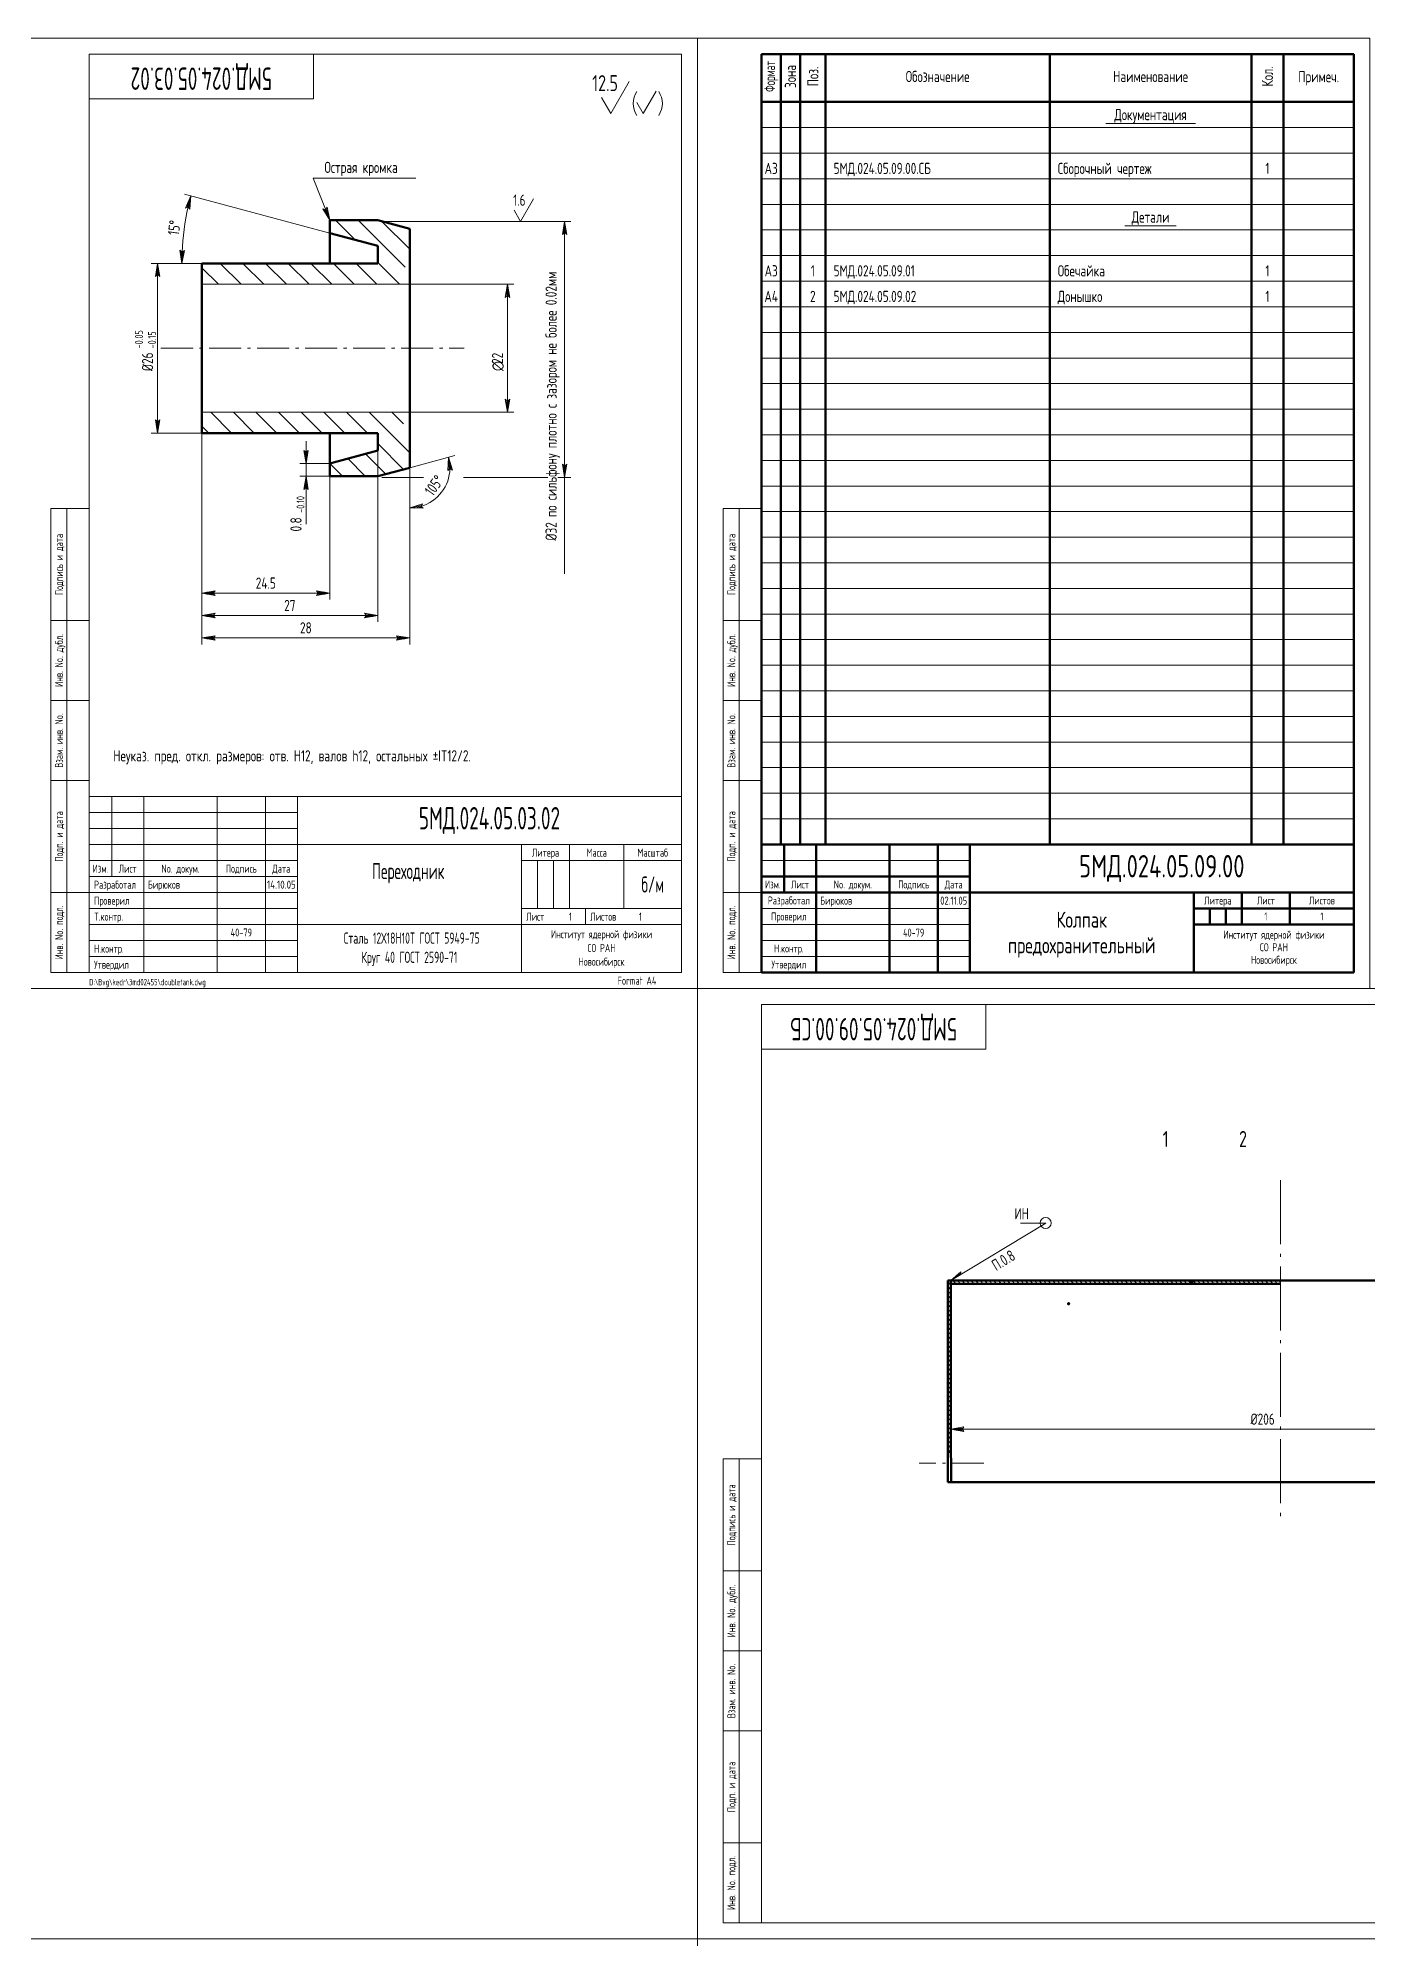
# Model space of a CAD drawing. Extents: x -414 to 4851, y -2165 to 1761.
# Drawn here: x 2588 to 3004, y 419 to 1013 of the extents above; entities that cross this region are included whole.
import ezdxf
from ezdxf.enums import TextEntityAlignment as Align

# ---------------------------------------------------------------- set-up
doc = ezdxf.new("R2010")
doc.units = 0
doc.linetypes.add('S-P10', pattern=[15, 10, -2, 1, -2])
doc.linetypes.add('S-P20', pattern=[27, 20, -3, 1, -3])
for name, color, linetype, lineweight in [('1', 9, 'CONTINUOUS', 20), ('2', 2, 'CONTINUOUS', 50), ('DIM', 4, 'CONTINUOUS', 20), ('HATCH', 5, 'CONTINUOUS', 20), ('TR', 3, 'CONTINUOUS', 20)]:
    doc.layers.add(name, color=color, linetype=linetype, lineweight=lineweight)
doc.styles.add('SIMPLEX', font='simplex.shx', dxfattribs={"width": 0.7})
pattern_1 = [(135, (8932.078501435142, -5245.068801696776), (-3.535533905932738, -3.535533905932737), [])]

# ---------------------------------------------------------------- blocks, each defined once
blk = doc.blocks.new('SHTAMP1')
at = {"layer": 'DIM', "color": 2}
for p, q in [((-185, 55), (0, 55)), ((-185, 55), (-185, 0)), ((-178, 55), (-178, 29.99999999999999)), ((-168, 55), (-168, 0)), ((-145, 55), (-145, 0)), ((-130, 55), (-130, 0)), ((-120, 55), (-120, 0)), ((-120, 40), (0, 40)), ((-49.99999999999997, 40), (-50, 0)), ((-34.99999999999997, 40), (-34.99999999999997, 20)), ((-17.99999999999997, 40), (-17.99999999999997, 20.00000000000001)), ((-185, 35), (-120, 35)), ((-185, 30), (-120, 30)), ((-49.99999999999997, 35), (0, 35)), ((-50, 20), (0, 20)), ((-29.99999999999994, 20.00000000000001), (-29.99999999999997, 15)), ((-120, 15), (0, 15))]:
    blk.add_line(p, q, dxfattribs=at)
at = {"layer": 'DIM'}
for p, q in [((-185, 50), (-120, 50)), ((-185, 45), (-120, 45)), ((-185, 40), (-120, 40)), ((-44.99999999999997, 35), (-44.99999999999997, 20)), ((-39.99999999999997, 35), (-39.99999999999997, 20)), ((-185, 25), (-120, 25)), ((-185, 20), (-120, 20)), ((-185, 15), (-120, 15)), ((-185, 10), (-120, 10)), ((-185, 5), (-120, 5))]:
    blk.add_line(p, q, dxfattribs=at)
at = {"layer": 'DIM', "style": 'SIMPLEX', "width": 0.6}
blk.add_text('1', height=2.5, dxfattribs=at).set_placement((-35.17607202795625, 16.2))
at = {"layer": 'DIM', "style": 'SIMPLEX', "width": 0.6, "flags": 8}
blk.add_attdef('ОБОЗНАЧЕНИЕ2', text='', height=7, dxfattribs=at).set_placement((-117, 60), align=Align.MIDDLE)
at = {"layer": 'DIM', "style": 'SIMPLEX', "width": 0.6}
for tag, height, p in [('ОБОЗНАЧЕНИЕ', 7, (-60, 47.5)), ('МАСШТАБ', 5, (-9, 27.5))]:
    blk.add_attdef(tag, text='', height=height, dxfattribs=at).set_placement(p, align=Align.MIDDLE)
at = {"layer": 'DIM', "style": 'SIMPLEX', "width": 0.9108433734939759}
blk.add_attdef('ДАТА', text='', height=2.5, dxfattribs=at).set_placement((-129.5, 26.2), (-120.5, 26.2), align=Align.FIT)
at = {"layer": 'DIM', "style": 'SIMPLEX', "width": 0.6}
for tag, p in [('ЛИСТОВ', (-13.325, 16.2)), ('FORMAT', (-20, -3.8))]:
    blk.add_attdef(tag, p, '', height=2.5, dxfattribs=at)
blk.add_attdef('ТЕЛЕФОН', text='', height=2.5, dxfattribs=at).set_placement((-137.5, 12.5), align=Align.MIDDLE_CENTER)
at = {"layer": 'TR', "style": 'SIMPLEX', "width": 0.7}
for s, p in [('Литера', (-42.49999999999997, 36.2)), ('Масса', (-26.49999999999997, 36.2)), ('Масштаб', (-9, 36.2)), ('Изм.', (-181.5, 31.2)), ('Лист', (-173, 31.2)), ('No. докум.', (-156.5, 31.2)), ('Подпись', (-137.5, 31.2)), ('Дата', (-125, 31.2)), ('Институт ядерной физики', (-25, 10.70243239950646)), ('СО РАН', (-25, 6.416718113792172)), ('Новосибирск', (-25, 2.131003828077887))]:
    blk.add_text(s, height=2.5, dxfattribs=at).set_placement(p, align=Align.CENTER)
at = {"layer": 'TR', "style": 'SIMPLEX'}
for s, width, p in [('Разработал', 0.6, (-183.5, 26.2)), ('T.контр.', 0.7, (-183.5, 16.2)), ('Проверил', 0.7, (-183.5, 21.2)), ('Лист', 0.7, (-48.5, 16.2)), ('Листов', 0.7, (-28.49999999999997, 16.2)), ('Н.контр.', 0.7, (-183.5, 6.200000000000001)), ('Утвердил', 0.7, (-183.5, 1.200000000000001))]:
    blk.add_text(s, height=2.5, dxfattribs=dict(at, width=width)).set_placement(p)
at = {"layer": 'TR', "style": 'SIMPLEX', "width": 0.6}
for tag, height, p in [('НАИМЕНОВАНИЕ', 5, (-85.34568711718521, 29.20002082529924)), ('НАИМЕНОВАНИЕ2', 5, (-85.34568711718521, 21.20002082529924)), ('МАТЕРИАЛ', 3.5, (-85, 9)), ('СОРТАМЕНТ', 3.5, (-85, 3))]:
    blk.add_attdef(tag, text='', height=height, dxfattribs=at).set_placement(p, align=Align.CENTER)
for tag, p, height in [('РАЗРАБОТАЛ', (-166.7, 26.2), 2.5), ('ПРОВЕРИЛ', (-166.7, 21.2), 2.5), ('НОРМОКОНТРОЛЬ', (-166.7, 6.199999999999998), 2.5), ('УТВЕРДИЛ', (-166.7, 1.199999999999999), 2.5), ('ФАЙЛ', (-185, -4), 2)]:
    blk.add_attdef(tag, p, '', height=height, dxfattribs=at)
blk = doc.blocks.new('LEADR')
at = {"layer": 'DIM'}
for p, q in [((-1.170416226631389, 0.2000000000000028), (0, 0)), ((-0.9997944300187243, -0.0002412563466975826), (-1.170416226631389, 0.2000000000000028)), ((0, 0), (-1.170416226631389, -0.1999999999999886)), ((-0.4381870021173455, 0.07487712356459042), (-1.063684681848329, 0.07474016190496968)), ((0, 0), (-1, 0)), ((-1.170416226631389, -0.1999999999999886), (-0.9997944300187243, -0.0002412563466975826)), ((-0.4396274744967172, -0.07512327059271229), (-1.063870801763059, -0.07525989858129378))]:
    blk.add_line(p, q, dxfattribs=at)
blk = doc.blocks.new('SVLEADR')
at = {"layer": 'DIM'}
for p, q in [((-1.170621796612664, -0.199758743653291), (-1, 0)), ((0, 0), (-1.170621796612664, -0.199758743653291)), ((-0.3755462257252447, -0.07510924514504325), (-1.064076371744335, -0.0750186422345962))]:
    blk.add_line(p, q, dxfattribs=at)
blk = doc.blocks.new('A4')
at = {"layer": 'DIM', "color": 2}
for p, q in [((7.999999999999972, 5), (8.000000000000028, 150)), ((20.00000000000003, 150), (8.000000000000028, 150)), ((12.99999999999997, 5), (13.00000000000003, 150)), ((20, 115), (8, 115)), ((20, 90), (8, 90)), ((20, 65), (8, 65)), ((19.99999999999997, 30), (7.999999999999972, 30)), ((19.99999999999997, 5), (7.999999999999972, 5))]:
    blk.add_line(p, q, dxfattribs=at)
at = {"layer": 'DIM'}
blk.add_lwpolyline([(0, 0), (1.81854043542623e-14, 297), (210, 297), (210, 0)], close=True, dxfattribs=at)
at = {"layer": 'DIM', "color": 2}
blk.add_lwpolyline([(20, 5), (20.00000000000002, 292), (205, 292), (205, 5)], close=True, dxfattribs=at)
blk.add_lwpolyline([(20.00000000000001, 278), (90.00000000000001, 278), (90.00000000000001, 292)], dxfattribs=at)
at = {"layer": 'DIM'}
ref = blk.add_blockref('SHTAMP1', (205, 5), dxfattribs=at)
ref.add_attrib('МАСШТАБ', '1:1', dxfattribs={"height": 5, "style": 'SIMPLEX', "width": 0.6}).set_placement((196, 32.5), align=Align.MIDDLE)
ref.add_attrib('ЛИСТОВ', '1', (191.675, 21.2), dxfattribs={"height": 2.5, "style": 'SIMPLEX', "width": 0.6})
ref.add_attrib('FORMAT', 'Format A4', (185, 1.2), dxfattribs={"height": 2.5, "style": 'SIMPLEX', "width": 0.6})
at = {"layer": 'DIM', "style": 'SIMPLEX', "width": 0.7}
for s, p in [('Подпись и дата', (11.80000000000001, 132.5)), ('Инв. No. дубл.', (11.79999999999998, 102.5)), ('Взам. инв. No.', (11.79999999999998, 77.50000000000003)), ('Подп. и дата', (11.79999999999998, 47.50000000000001)), ('Инв. No. подл.', (11.79999999999998, 17.50000000000001))]:
    blk.add_text(s, height=2.5, rotation=90, dxfattribs=at).set_placement(p, align=Align.CENTER)

msp = doc.modelspace()

# ---------------------------------------------------------------- hatches: boundary and pattern name
at = {"layer": 'HATCH'}
h = msp.add_hatch(dxfattribs=at)
h.set_pattern_fill('U', color=256, scale=5, angle=135, style=0, pattern_type=0)
h.set_pattern_definition(pattern_1)
h.paths.add_polyline_path([(2639.495929028407, 942.7983404820937), (2639.495929028408, 936.2983404820928), (2704.386840645745, 936.2983404820928), (2704.386840645745, 938.2983404820937, -1), (2704.386840645745, 942.2983404820937), (2704.386840645745, 953.6188485577833), (2694.386840645744, 956.2983404820928), (2679.386840645745, 956.2983404820928), (2679.386840645745, 952.2983404820967), (2694.386840645745, 948.2791025956279), (2694.386840645745, 942.7983404820937)])
h = msp.add_hatch(dxfattribs=at)
h.set_pattern_fill('U', color=256, scale=5, angle=135, style=0, pattern_type=0)
h.set_pattern_definition(pattern_1)
h.paths.add_polyline_path([(2639.495929028408, 896.2983404820928), (2639.495929028407, 889.7983404820942), (2694.386840645745, 889.7983404820944), (2694.386840645745, 884.3175783685623), (2679.386840645745, 880.2983404820937), (2679.386840645745, 876.2983404820928), (2694.386840645746, 876.2983404820951), (2704.386840645745, 878.977832406407), (2704.386840645745, 890.2983404820965, -1), (2704.386840645744, 894.2983404820965), (2704.386840645744, 896.2983404820928)])
h = msp.add_hatch(dxfattribs=at)
h.set_pattern_fill('U', color=256, angle=45, style=0, pattern_type=0)
h.set_pattern_definition([(45, (-725.9540721203457, -146.3903033315976), (-0.7071067811865475, 0.7071067811865476), [])])
h.paths.add_polyline_path([(2873.408256761726, 624.9607267046957), (2872.408256761726, 624.9607267046957), (2872.408256761727, 571.4607267046956), (2873.408256761726, 571.4607267046956)])
h = msp.add_hatch(dxfattribs=at)
h.set_pattern_fill('U', color=256, angle=135, style=0, pattern_type=0)
h.set_pattern_definition([(135, (-725.9540721203457, -146.3903033315976), (-0.7071067811865476, -0.7071067811865475), [])])
h.paths.add_polyline_path([(2873.408256761726, 624.9607267046957), (2873.408256761726, 623.9607267046956), (2976.408256761726, 623.9607267046957), (2976.408256761726, 624.9607267046955)])

# ---------------------------------------------------------------- linework, layer by layer
at = {"layer": '1'}
for p, q in [((2814.289635571172, 985.2560392018383), (2999.289635571172, 985.2560392018383)), ((2814.289635571172, 977.2560392018383), (2999.289635571172, 977.2560392018383)), ((2814.289635571172, 969.2560392018383), (2999.289635571172, 969.2560392018383)), ((2814.289635571172, 961.2560392018383), (2999.289635571172, 961.2560392018383)), ((2814.289635571172, 953.2560392018383), (2999.289635571172, 953.2560392018383)), ((2814.289635571172, 945.2560392018383), (2999.289635571172, 945.2560392018383)), ((2814.289635571172, 937.2560392018383), (2999.289635571172, 937.2560392018383)), ((2814.289635571172, 929.2560392018383), (2999.289635571172, 929.2560392018383)), ((2814.289635571172, 921.2560392018383), (2999.289635571172, 921.2560392018383)), ((2814.289635571172, 913.2560392018383), (2999.289635571172, 913.2560392018383)), ((2814.289635571172, 905.2560392018383), (2999.289635571172, 905.2560392018383)), ((2814.289635571172, 897.2560392018383), (2999.289635571172, 897.2560392018383)), ((2814.289635571172, 889.2560392018383), (2999.289635571172, 889.2560392018383)), ((2814.289635571172, 881.2560392018383), (2999.289635571172, 881.2560392018383)), ((2814.289635571172, 873.2560392018383), (2999.289635571172, 873.2560392018383)), ((2814.289635571172, 865.2560392018383), (2999.289635571172, 865.2560392018383)), ((2814.289635571172, 857.2560392018383), (2999.289635571172, 857.2560392018383)), ((2814.289635571172, 849.2560392018383), (2999.289635571172, 849.2560392018383)), ((2814.289635571172, 841.2560392018383), (2999.289635571172, 841.2560392018383)), ((2814.289635571172, 833.2560392018383), (2999.289635571172, 833.2560392018383)), ((2814.289635571172, 825.2560392018383), (2999.289635571172, 825.2560392018383)), ((2814.289635571172, 817.2560392018383), (2999.289635571172, 817.2560392018383)), ((2814.289635571172, 809.2560392018383), (2999.289635571172, 809.2560392018383)), ((2814.289635571172, 801.2560392018383), (2999.289635571172, 801.2560392018383)), ((2814.289635571172, 793.2560392018383), (2999.289635571172, 793.2560392018383)), ((2814.289635571172, 785.2560392018383), (2999.289635571172, 785.2560392018383)), ((2814.289635571172, 777.2560392018383), (2999.289635571172, 777.2560392018383)), ((2814.289635571172, 769.2560392018383), (2999.289635571172, 769.2560392018383)), ((2879.289635571172, 756.2438015313794), (2814.289635571172, 756.2438015313794)), ((2879.289635571172, 741.2438015313794), (2814.289635571172, 741.2438015313794)), ((2814.289635571172, 736.2438015313794), (2879.289635571172, 736.2438015313794)), ((2879.289635571172, 731.2438015313794), (2814.289635571172, 731.2438015313794)), ((2814.289635571172, 726.2438015313794), (2879.289635571172, 726.2438015313794))]:
    msp.add_line(p, q, dxfattribs=at)
at = {"layer": '1', "color": 2}
for p, q in [((2639.495929028408, 936.2983404820928), (2704.386840645744, 936.2983404820928)), ((2639.495929028408, 896.2983404820928), (2704.386840645744, 896.2983404820928))]:
    msp.add_line(p, q, dxfattribs=at)
at = {"layer": '1', "linetype": 'S-P10'}
for p, q in [((2626.696526981368, 916.2983404820928), (2721.346645187661, 916.2983404820928)), ((2883.747068194912, 567.9607267046956), (2863.468247598812, 567.9607267046956))]:
    msp.add_line(p, q, dxfattribs=at)
at = {"layer": '1', "linetype": 'S-P20'}
msp.add_line((2976.408256761726, 656.3841893730313), (2976.408256761726, 549.9480045674528), dxfattribs=at)
at = {"layer": '2'}
for p, q in [((2814.289635571172, 721.2438015313794), (2814.289635571172, 1008.243801531379)), ((2814.289635571172, 1008.243801531379), (2999.289635571172, 1008.243801531379)), ((2820.289635571172, 761.2438015313794), (2820.289635571172, 1008.243801531379)), ((2826.289635571172, 761.2438015313794), (2826.289635571172, 1008.243801531379)), ((2834.289635571172, 761.2438015313794), (2834.289635571172, 1008.243801531379)), ((2904.289635571172, 761.2438015313794), (2904.289635571172, 1008.243801531379)), ((2967.289635571172, 761.2438015313794), (2967.289635571172, 1008.243801531379)), ((2977.289635571172, 761.2438015313794), (2977.289635571172, 1008.243801531379)), ((2999.289635571172, 1008.243801531379), (2999.289635571172, 721.2438015313794)), ((2999.289635571172, 993.2560392018383), (2814.289635571172, 993.2560392018383)), ((2679.386840645745, 956.2983404820928), (2679.386840645745, 942.7983404820937)), ((2679.386840645745, 956.2983404820928), (2694.386840645745, 956.2983404820928)), ((2694.386840645745, 948.2791025956279), (2679.386840645745, 952.2983404820965)), ((2704.386840645744, 953.6188485577835), (2694.386840645745, 956.2983404820928)), ((2704.386840645745, 953.6188485577835), (2704.386840645743, 916.2983404820928)), ((2694.386840645745, 948.2791025956279), (2694.386840645745, 942.7983404820937)), ((2694.386840645745, 942.7983404820937), (2639.495929028407, 942.7983404820937)), ((2639.495929028407, 942.7983404820937), (2639.495929028408, 936.2983404820928)), ((2639.495929028408, 936.2983404820974), (2639.495929028411, 916.2983404820928)), ((2639.495929028408, 896.2983404820928), (2639.495929028411, 916.2983404820928)), ((2704.386840645745, 878.9778324064067), (2704.386840645743, 916.2983404820928)), ((2639.495929028407, 889.7983404820942), (2639.495929028408, 896.2983404820928)), ((2694.386840645745, 889.7983404820942), (2639.495929028407, 889.7983404820942)), ((2679.386840645745, 876.2983404820928), (2679.386840645745, 889.7983404820965)), ((2694.386840645745, 884.3175783685623), (2694.386840645745, 889.7983404820942)), ((2694.386840645745, 884.3175783685623), (2679.386840645745, 880.2983404820937)), ((2679.386840645745, 876.2983404820928), (2694.386840645745, 876.2983404820951)), ((2704.386840645744, 878.9778324064067), (2694.386840645745, 876.2983404820951)), ((2999.289635571172, 761.2438015313794), (2814.289635571172, 761.2438015313794)), ((2821.289635571172, 761.2438015313794), (2821.289635571172, 746.2438015313794)), ((2831.289635571172, 761.2438015313794), (2831.289635571172, 721.2438015313794)), ((2854.289635571172, 721.2438015313794), (2854.289635571172, 761.2438015313794)), ((2869.289635571172, 761.2438015313794), (2869.289635571172, 721.2438015313794)), ((2879.289635571172, 721.2438015313794), (2879.289635571172, 761.2438015313794)), ((2814.289635571172, 751.2438015313794), (2879.289635571172, 751.2438015313794)), ((2999.289635571172, 746.2438015313794), (2814.289635571172, 746.2438015313794)), ((2949.289635571172, 721.2438015313794), (2949.289635571172, 746.2438015313794)), ((2964.289635571172, 736.2438015313794), (2964.289635571172, 746.2438015313794)), ((2979.289635571172, 736.2438015313794), (2979.289635571172, 746.2438015313794)), ((2999.289635571172, 741.2438015313794), (2949.289635571172, 741.2438015313794)), ((2954.289635571172, 741.2438015313794), (2954.289635571172, 736.2438015313794)), ((2959.289635571172, 736.2438015313794), (2959.289635571172, 741.2438015313794)), ((2999.289635571172, 736.2438015313794), (2949.289635571172, 736.2438015313794)), ((2999.289635571172, 721.2438015313794), (2814.289635571172, 721.2438015313794)), ((2872.408256761726, 624.9607267046957), (3080.408256761726, 624.9607267046953)), ((2872.408256761726, 571.4607267046956), (2872.408256761726, 624.9607267046953)), ((2873.408256761726, 571.4607267046956), (2873.408256761726, 624.9607267046958)), ((2873.408256761726, 623.9607267046957), (2976.408256761726, 623.9607267046957)), ((2873.408256761726, 571.4607267046956), (2872.408256761726, 571.4607267046956)), ((2872.408256761726, 571.4607267046956), (2872.508256761726, 567.6082813632635)), ((2873.408256761726, 571.4607267046956), (2873.508256761726, 567.5720084142229)), ((2872.508256761726, 561.9607267046957), (2872.508256761726, 567.6082813632635)), ((2873.508256761726, 561.9607267046957), (2873.508256761726, 567.5720084142229)), ((2872.508256761726, 561.9607267046957), (3024.908256761726, 561.9607267046955))]:
    msp.add_line(p, q, dxfattribs=at)
at = {"layer": 'DIM'}
for p, q in [((2921.789635571172, 986.5560392018383), (2949.789635571172, 986.5560392018383)), ((2679.386840645745, 956.2983404820928), (2674.24811414284, 969.5020547730193)), ((2674.24811414284, 969.5020547730193), (2706.273114142839, 969.5020547730193)), ((2679.386840645745, 952.2983404820963), (2634.076647684852, 964.4391700948712)), ((2695.710764533514, 955.9435961455246), (2754.753615027148, 955.9435961455246)), ((2752.753615027148, 952.4435961455246), (2752.753615027148, 879.4435961455255)), ((2927.789635571172, 954.5560392018383), (2943.789635571172, 954.5560392018383)), ((2631.227578416466, 942.7983404820942), (2623.642069665011, 942.7983404820942)), ((2625.642069665011, 939.2983404820942), (2625.642069665011, 893.2983404820942)), ((2639.495929028407, 942.7983404820937), (2631.227578416466, 942.7983404820942)), ((2704.386840645744, 936.2983404820928), (2736.933139347497, 936.2983404820928)), ((2734.933139347497, 899.7983404820928), (2734.933139347497, 932.7983404820928)), ((2704.386840645744, 896.2983404820928), (2736.933139347497, 896.2983404820928)), ((2639.495929028407, 889.7983404820942), (2623.642069665011, 889.7983404820942)), ((2639.495929028407, 889.7983404820942), (2639.495929028407, 823.7755672015729)), ((2639.495929028407, 889.7983404820942), (2639.495929028407, 844.7755672015729)), ((2639.495929028407, 889.7983404820942), (2639.495929028407, 830.7755672015729)), ((2639.495929028407, 889.7983404820942), (2639.495929028407, 837.7755672015729)), ((2672.009709188346, 883.7983404820937), (2672.009709188346, 887.2983404820937)), ((2679.386840645745, 880.2983404820937), (2670.009709188346, 880.2983404820937)), ((2672.009709188346, 880.2983404820937), (2672.009709188346, 876.298340482094)), ((2694.386840645745, 884.3175783685623), (2694.386840645745, 830.7755672015729)), ((2704.386840645746, 878.9778324064072), (2718.460566325925, 882.7488758369096)), ((2679.386840645745, 876.298340482094), (2670.009709188346, 876.298340482094)), ((2679.386840645745, 876.2983404820928), (2679.386840645745, 837.7755672015729)), ((2695.710764533514, 875.9435961455255), (2708.658505958479, 875.9435961455255)), ((2704.386840645745, 878.977832406407), (2704.386840645745, 823.7755672015729)), ((2721.171930386374, 875.9435961455255), (2747.555373064038, 875.9435961455255)), ((2750.653335040582, 875.9435961455255), (2754.753615027148, 875.9435961455255)), ((2752.753615027148, 875.9435961455255), (2752.753615027148, 845.86018393664)), ((2672.009709188346, 872.798340482094), (2672.009709188346, 861.3650071487606)), ((2642.995929028407, 839.7755672015729), (2675.886840645745, 839.7755672015729)), ((2642.995929028407, 832.7755672015729), (2690.886840645745, 832.7755672015729)), ((2642.995929028407, 825.7755672015729), (2700.886840645745, 825.7755672015729)), ((2873.408256761726, 624.9607267046957), (2903.021115600239, 642.9627957109758)), ((2903.021115600239, 642.9627957109758), (2895.145865207714, 642.9627957109758)), ((2876.908256761726, 578.5378360966272), (3018.779296045182, 578.5378360966272))]:
    msp.add_line(p, q, dxfattribs=at)
at = {"layer": 'DIM', "color": 2}
for p, q in [((2592.289635571172, 721.2438015313794), (2592.289635571172, 866.2438015313794)), ((2604.289635571172, 866.2438015313794), (2592.289635571172, 866.2438015313794)), ((2597.289635571172, 721.2438015313794), (2597.289635571172, 866.2438015313794)), ((2802.289635571172, 721.2438015313794), (2802.289635571172, 866.2438015313794)), ((2814.289635571172, 866.2438015313794), (2802.289635571172, 866.2438015313794)), ((2807.289635571172, 721.2438015313794), (2807.289635571172, 866.2438015313794)), ((2604.289635571172, 831.2438015313794), (2592.289635571172, 831.2438015313794)), ((2814.289635571172, 831.2438015313794), (2802.289635571172, 831.2438015313794)), ((2604.289635571172, 806.2438015313794), (2592.289635571172, 806.2438015313794)), ((2814.289635571172, 806.2438015313794), (2802.289635571172, 806.2438015313794)), ((2604.289635571172, 781.2438015313794), (2592.289635571172, 781.2438015313794)), ((2814.289635571172, 781.2438015313794), (2802.289635571172, 781.2438015313794)), ((2604.289635571172, 746.2438015313794), (2592.289635571172, 746.2438015313794)), ((2814.289635571172, 746.2438015313794), (2802.289635571172, 746.2438015313794)), ((2604.289635571172, 721.2438015313794), (2592.289635571172, 721.2438015313794)), ((2814.289635571172, 721.2438015313794), (2802.289635571172, 721.2438015313794)), ((2802.289635571172, 424.2438015313795), (2802.289635571172, 569.2438015313794)), ((2814.289635571172, 569.2438015313794), (2802.289635571172, 569.2438015313794)), ((2807.289635571172, 424.2438015313795), (2807.289635571172, 569.2438015313794)), ((2814.289635571172, 534.2438015313794), (2802.289635571172, 534.2438015313794)), ((2814.289635571172, 509.2438015313795), (2802.289635571172, 509.2438015313795)), ((2814.289635571172, 484.2438015313795), (2802.289635571172, 484.2438015313795)), ((2814.289635571172, 449.2438015313795), (2802.289635571172, 449.2438015313795)), ((2814.289635571172, 424.2438015313795), (2802.289635571172, 424.2438015313795))]:
    msp.add_line(p, q, dxfattribs=at)
at = {"layer": 'DIM'}
for points in [[(2584.289635571172, 716.2438015313794), (2584.289635571172, 1013.243801531379), (2794.289635571172, 1013.243801531379), (2794.289635571172, 716.2438015313794)], [(2794.289635571172, 716.2438015313794), (2794.289635571172, 1013.243801531379), (3004.289635571172, 1013.243801531379), (3004.289635571172, 716.2438015313794)], [(2794.289635571172, 419.2438015313795), (2794.289635571172, 716.2438015313794), (3214.289635571172, 716.2438015313794), (3214.289635571172, 419.2438015313795)]]:
    msp.add_lwpolyline(points, close=True, dxfattribs=at)
at = {"layer": 'DIM', "color": 2}
for points in [[(2604.289635571172, 721.2438015313794), (2604.289635571172, 1008.243801531379), (2789.289635571172, 1008.243801531379), (2789.289635571172, 721.2438015313794)], [(2814.289635571172, 424.2438015313795), (2814.289635571172, 711.2438015313794), (3209.289635571172, 711.2438015313794), (3209.289635571172, 424.2438015313795)]]:
    msp.add_lwpolyline(points, close=True, dxfattribs=at)
for points in [[(2604.289635571172, 994.2438015313794), (2674.289635571172, 994.2438015313794), (2674.289635571172, 1008.243801531379)], [(2814.289635571172, 697.2438015313794), (2884.289635571172, 697.2438015313794), (2884.289635571172, 711.2438015313794)]]:
    msp.add_lwpolyline(points, dxfattribs=at)
at = {"layer": 'DIM', "flags": 128}
for points in [[(2764.302884225223, 994.6438015313795), (2767.189635571171, 989.6438015313795), (2772.963138263068, 999.6438015313795)], [(2775.318909629008, 993.1438015313795), (2777.339635571171, 989.6438015313795), (2781.381087455499, 996.6438015313795)], [(2736.964402510094, 959.4435961455246), (2738.985128452257, 955.9435961455246), (2743.026580336586, 962.9435961455246)]]:
    msp.add_lwpolyline(points, dxfattribs=at)
for points in [[(2910.296938983771, 617.9657925422267, 0.5, 0.5, 458.3655088839218), (2910.298864809537, 617.9647674509636, 0, 0, 0), (2935.238056661746, 665.3193509320378, 0, 0, 0), (2945.738056661746, 665.3193509320378, 0, 0, 0)], [(2948.725448859066, 624.7827484944336, 0.5, 0.5, 458.3655088839218), (2948.727556137629, 624.7821836988624, 0, 0, 0), (2959.400762457876, 665.3193509320378, 0, 0, 0), (2969.900762457876, 665.3193509320378, 0, 0, 0)]]:
    msp.add_lwpolyline(points, format="xyseb", dxfattribs=at)
at = {"layer": 'DIM'}
msp.add_circle((2903.021115600239, 642.9627957109758), 1.75, dxfattribs=at)
for centre, radius, start, end in [((2780.839635571171, 992.7938015313796), 6.649999999999909, 146.0000000000001, 214.0000000000001), ((2776.639635571171, 992.7938015313796), 6.649999999999909, 325.9999999999999, 33.99999999999987), ((2714.841323317644, 942.7983404820933), 81.61374490117888, 167.4573140065076, 177.5426859934852), ((2704.386840645746, 878.9778324064072), 12.57019296631612, 286.0052221031902, 358.9947778968136)]:
    msp.add_arc(centre, radius, start, end, dxfattribs=at)

# ---------------------------------------------------------------- block references
ref = msp.add_blockref('SHTAMP1', (2789.289635571172, 721.2438015313794), dxfattribs=at)
ref.add_attrib('ФАЙЛ', 'D:\\Bvg\\kedr\\3md02455\\doubletank.dwg', (2604.289635571172, 717.2438015313794), dxfattribs={"layer": 'TR', "height": 2, "style": 'SIMPLEX', "width": 0.6})
ref.add_attrib('РАЗРАБОТАЛ', 'Бирюков', (2622.589635571171, 747.4438015313794), dxfattribs={"layer": 'TR', "height": 2.5, "style": 'SIMPLEX', "width": 0.6})
ref.add_attrib('ТЕЛЕФОН', '40-79', dxfattribs={"height": 2.5, "style": 'SIMPLEX', "width": 0.6}).set_placement((2651.789635571172, 733.7438015313794), align=Align.MIDDLE_CENTER)
ref.add_attrib('ДАТА', '14.10.05', dxfattribs={"height": 2.5, "style": 'SIMPLEX', "width": 0.6000000000000002}).set_placement((2659.789635571172, 747.4438015313794), (2668.789635571172, 747.4438015313794), align=Align.FIT)
ref.add_attrib('ОБОЗНАЧЕНИЕ', '5МД.024.05.03.02', dxfattribs={"height": 7, "style": 'SIMPLEX', "width": 0.6}).set_placement((2729.289635571172, 768.7438015313794), align=Align.MIDDLE)
ref.add_attrib('МАСШТАБ', 'б/м', dxfattribs={"height": 5, "style": 'SIMPLEX', "width": 0.6}).set_placement((2780.289635571172, 748.7438015313794), align=Align.MIDDLE)
ref.add_attrib('НАИМЕНОВАНИЕ', 'Переходник', dxfattribs={"layer": 'TR', "height": 5, "style": 'SIMPLEX', "width": 0.6}).set_placement((2703.943948453986, 750.4438015313794), align=Align.CENTER)
ref.add_attrib('МАТЕРИАЛ', ' Сталь 12Х18Н10Т ГОСТ 5949-75', dxfattribs={"layer": 'TR', "height": 3.5, "style": 'SIMPLEX', "width": 0.6}).set_placement((2704.289635571172, 730.2438015313794), align=Align.CENTER)
ref.add_attrib('СОРТАМЕНТ', 'Круг 40 ГОСТ 2590-71', dxfattribs={"layer": 'TR', "height": 3.5, "style": 'SIMPLEX', "width": 0.6}).set_placement((2704.289635571172, 724.2438015313794), align=Align.CENTER)
ref.add_attrib('ЛИСТОВ', '1', (2775.964635571171, 737.4438015313794), dxfattribs={"height": 2.5, "style": 'SIMPLEX', "width": 0.6})
ref.add_attrib('FORMAT', 'Format A4', (2769.289635571172, 717.4438015313794), dxfattribs={"height": 2.5, "style": 'SIMPLEX', "width": 0.6})
ref.add_attrib('ОБОЗНАЧЕНИЕ2', '5МД.024.05.03.02', dxfattribs={"height": 7, "rotation": 180, "style": 'SIMPLEX', "width": 0.6, "flags": 8}).set_placement((2639.289635571172, 1001.243801531379), align=Align.MIDDLE)
at = {"layer": 'DIM', "xscale": 3.5, "yscale": 3.5, "zscale": 3.5}
for name, p, rotation in [('LEADR', (2636.00849933743, 963.9215320046661), 76.22865700325053), ('LEADR', (2679.386840645745, 956.2983404820928), 291.2653879934346), ('LEADR', (2752.753615027148, 955.9435961455246), 90), ('LEADR', (2633.227578416466, 942.7983404820942), 268.7713429967423), ('LEADR', (2625.642069665011, 942.7983404820942), 90), ('LEADR', (2734.933139347497, 936.2983404820928), 90), ('LEADR', (2734.933139347497, 896.2983404820928), 270), ('LEADR', (2625.642069665011, 889.7983404820942), 270), ('LEADR', (2672.009709188346, 880.2983404820937), 270), ('LEADR', (2716.528714673347, 882.2312377467046), 96.99738894840878), ('LEADR', (2752.753615027148, 875.9435961455255), 270), ('LEADR', (2672.009709188346, 876.298340482094), 90), ('LEADR', (2704.386840645745, 866.407639440091), 188.002611051595), ('LEADR', (2639.495929028407, 839.7755672015729), 180), ('LEADR', (2639.495929028407, 832.7755672015729), 180), ('LEADR', (2639.495929028407, 825.7755672015729), 180), ('SVLEADR', (2873.408256761726, 624.9607267046957), 211.2960001678975), ('LEADR', (2873.408256761726, 578.5378360966272), 180)]:
    msp.add_blockref(name, p, dxfattribs=dict(at, rotation=rotation))
for p in [(2679.386840645745, 839.7755672015729), (2694.386840645745, 832.7755672015729), (2704.386840645745, 825.7755672015729)]:
    msp.add_blockref('LEADR', p, dxfattribs=at)
at = {"layer": 'DIM'}
ref = msp.add_blockref('SHTAMP1', (3209.289635571172, 424.2438015313795), dxfattribs=at)
ref.add_attrib('ФАЙЛ', 'D:\\Bvg\\kedr\\3md02455\\doubletank.dwg', (3024.289635571172, 420.2438015313795), dxfattribs={"layer": 'TR', "height": 2, "style": 'SIMPLEX', "width": 0.6})
ref.add_attrib('РАЗРАБОТАЛ', 'Бирюков', (3042.589635571172, 450.4438015313794), dxfattribs={"layer": 'TR', "height": 2.5, "style": 'SIMPLEX', "width": 0.6})
ref.add_attrib('ТЕЛЕФОН', '40-79', dxfattribs={"height": 2.5, "style": 'SIMPLEX', "width": 0.6}).set_placement((3071.789635571172, 436.7438015313795), align=Align.MIDDLE_CENTER)
ref.add_attrib('ДАТА', '2.11.05', dxfattribs={"height": 2.5, "style": 'SIMPLEX', "width": 0.7132075471698115}).set_placement((3079.789635571172, 450.4438015313794), (3088.789635571172, 450.4438015313794), align=Align.FIT)
ref.add_attrib('ОБОЗНАЧЕНИЕ', '5МД.024.05.09.00.СБ', dxfattribs={"height": 7, "style": 'SIMPLEX', "width": 0.6}).set_placement((3149.289635571172, 471.7438015313795), align=Align.MIDDLE)
ref.add_attrib('МАСШТАБ', '1:1', dxfattribs={"height": 5, "style": 'SIMPLEX', "width": 0.6}).set_placement((3200.289635571172, 451.7438015313795), align=Align.MIDDLE)
ref.add_attrib('НАИМЕНОВАНИЕ', 'Колпак', dxfattribs={"layer": 'TR', "height": 5, "style": 'SIMPLEX', "width": 0.6}).set_placement((3123.943948453987, 453.4438015313794), align=Align.CENTER)
ref.add_attrib('НАИМЕНОВАНИЕ2', 'предохранительный', dxfattribs={"layer": 'TR', "height": 5, "style": 'SIMPLEX', "width": 0.6}).set_placement((3123.943948453987, 445.4438223566787), align=Align.CENTER)
ref.add_attrib('МАТЕРИАЛ', 'Сварка', dxfattribs={"layer": 'TR', "height": 3.5, "style": 'SIMPLEX', "width": 0.6}).set_placement((3124.289635571172, 430.2438015313795), align=Align.CENTER)
ref.add_attrib('ЛИСТОВ', '1', (3195.964635571172, 440.4438015313794), dxfattribs={"height": 2.5, "style": 'SIMPLEX', "width": 0.6})
ref.add_attrib('FORMAT', 'Format A3', (3189.289635571172, 420.4438015313794), dxfattribs={"height": 2.5, "style": 'SIMPLEX', "width": 0.6})
ref.add_attrib('ОБОЗНАЧЕНИЕ2', '5МД.024.05.09.00.СБ', dxfattribs={"height": 7, "rotation": 180, "style": 'SIMPLEX', "width": 0.6, "flags": 8}).set_placement((2849.289635571172, 704.2438015313794), align=Align.MIDDLE)
msp.add_blockref('A4', (2584.289635571171, 122.2438015313795), dxfattribs=at)

# ---------------------------------------------------------------- texts
at = {"layer": 'DIM', "style": 'SIMPLEX', "width": 0.7}
msp.add_text('12.5', height=5, dxfattribs=at).set_placement((2769.439635571171, 996.6438015313795), align=Align.RIGHT)
for s, p in [('5МД.024.05.09.00.СБ', (2836.789635571172, 970.7560392018383)), ('5МД.024.05.09.01', (2836.789635571172, 938.7560392018383)), ('5МД.024.05.09.02', (2836.789635571172, 930.7560392018383))]:
    msp.add_text(s, height=3.5, dxfattribs=at).set_placement(p)
for s, height, p in [('1', 3.5, (2972.289635571172, 970.7560392018383)), ('A3', 3.5, (2817.289635571172, 938.7560392018383)), ('1', 3.5, (2830.289635571172, 938.7560392018383)), ('1', 3.5, (2972.289635571172, 938.7560392018383)), ('A4', 3.5, (2817.289635571172, 930.7560392018383)), ('2', 3.5, (2830.289635571172, 930.7560392018383)), ('1', 3.5, (2972.289635571172, 930.7560392018383)), ('1', 5, (2940.488056661746, 666.7193509320377)), ('2', 5, (2964.650762457876, 666.7193509320377))]:
    msp.add_text(s, height=height, dxfattribs=at).set_placement(p, align=Align.CENTER)
msp.add_text('1.6', height=3.5, rotation=359.999999999999, dxfattribs=at).set_placement((2740.560128452258, 960.8435961455247), align=Align.RIGHT)
msp.add_text('-0.05', height=2.4745, rotation=90, dxfattribs=at).set_placement((2621.792069665012, 916.2615904820942), align=Align.BOTTOM_LEFT)
for s, p in [('-0.15', (2622.667069665012, 916.2615904820942)), ('-0.10', (2669.034709188346, 864.8765571487605))]:
    msp.add_text(s, height=2.4745, rotation=90, dxfattribs=at).set_placement(p, align=Align.TOP_LEFT)
for s, p in [('∅', (2733.533139347497, 909.1819844825405)), ('22', (2733.533139347497, 911.3986511492072))]:
    msp.add_text(s, height=3.5, rotation=90, dxfattribs=at).set_placement(p)
for s, p in [('Подпись и дата', (2596.089635571171, 848.7438015313794)), ('Инв. No. дубл.', (2596.089635571171, 818.7438015313794)), ('Взам. инв. No.', (2596.089635571171, 793.7438015313794)), ('Подп. и дата', (2596.089635571171, 763.7438015313794)), ('Инв. No. подл.', (2596.089635571171, 733.7438015313794)), ('Подпись и дата', (2806.089635571172, 551.7438015313795)), ('Инв. No. дубл.', (2806.089635571172, 521.7438015313795)), ('Взам. инв. No.', (2806.089635571172, 496.7438015313795)), ('Подп. и дата', (2806.089635571172, 466.7438015313795)), ('Инв. No. подл.', (2806.089635571172, 436.7438015313795))]:
    msp.add_text(s, height=2.5, rotation=90, dxfattribs=at).set_placement(p, align=Align.CENTER)
for s, height, p in [('5МД.024.05.09.00', 7, (2939.289635571172, 753.7438015313794)), ('1', 2.5, (2971.789635571172, 738.7438015313794)), ('1', 2.5, (2989.289635571172, 738.7438015313794))]:
    msp.add_text(s, height=height, dxfattribs=at).set_placement(p, align=Align.MIDDLE)
at = {"layer": 'DIM', "style": 'SIMPLEX', "width": 0.5599999999999757}
msp.add_text('02.11.05', height=2.5, dxfattribs=at).set_placement((2870.089635571172, 742.4438015313794), (2878.489635571172, 742.4438015313794), align=Align.FIT)
at = {"layer": 'DIM', "char_height": 3.5, "attachment_point": 5, "style": 'SIMPLEX'}
for s, insert, rotation in [('\\A1;15°', (2630.818947342214, 953.9846171242781), 82.41655049066657), ('\\fSimplex|b0|i0|c204|p2;%%c32 по сильфону плотно с зазором не более 0.02мм', (2749.020281693814, 898.2162402820328), 90), ('%%c26', (2622.492069665012, 912.0615904820942), 90), ('\\A1;105°', (2712.01396123961, 873.4490832739824), 54.06238542492438), ('\\A1;0.8', (2668.859709188346, 861.259890482094), 90)]:
    msp.add_mtext(s, dxfattribs=dict(at, insert=insert, rotation=rotation))
for s, insert in [('24.5', (2659.441384837076, 842.925567201573)), ('27', (2666.941384837076, 835.925567201573)), ('28', (2671.941384837076, 828.925567201573)), ('\\A1;%%c206', (2970.779296045182, 581.6878360966272))]:
    msp.add_mtext(s, dxfattribs=dict(at, insert=insert))
at = {"layer": 'TR', "style": 'SIMPLEX'}
for s, height, width, p in [('Формат', 3.36, 0.6, (2817.289635571172, 1001.233801531379)), ('Зона', 3.5, 0.7, (2823.289635571172, 1001.233801531379)), ('Поз.', 3.5, 0.7, (2830.289635571172, 1001.233801531379)), ('Кол.', 3.5, 0.7, (2972.289635571172, 1001.233801531379))]:
    msp.add_text(s, height=height, rotation=90, dxfattribs=dict(at, width=width)).set_placement(p, align=Align.MIDDLE)
at = {"layer": 'TR', "style": 'SIMPLEX', "width": 0.7}
for s, height, p in [('Обозначение', 3.5, (2869.289635571172, 1001.233801531379)), ('Наименование', 3.5, (2935.789635571172, 1001.233801531379)), ('Примеч.', 3.5, (2988.289635571172, 1000.703555784688)), ('Литера', 2.5, (2956.789635571172, 743.3970228802777)), ('Лист', 2.5, (2971.789635571172, 743.7438015313794)), ('Листов', 2.5, (2989.289635571172, 743.7438015313794))]:
    msp.add_text(s, height=height, dxfattribs=at).set_placement(p, align=Align.MIDDLE)
at = {"layer": 'TR', "style": 'SIMPLEX'}
for s, height, width, p in [('Документация', 3.5, 0.7, (2935.789635571172, 987.5560392018383)), ('А3', 3.5, 0.7, (2817.289635571172, 970.7560392018383)), ('Детали', 3.5, 0.7, (2935.789635571172, 955.5560392018383)), ('Изм.', 2.5, 0.7, (2817.789635571172, 747.4938015313794)), ('Лист', 2.5, 0.7, (2826.289635571172, 747.4938015313794)), ('No. докум.', 2.5, 0.7, (2842.789635571172, 747.4938015313794)), ('Подпись', 2.5, 0.7, (2861.789635571172, 747.4938015313794)), ('Дата', 2.5, 0.7, (2874.289635571172, 747.4938015313794)), ('Разработал', 2.5, 0.6, (2822.789635571172, 742.4938015313794)), ('Проверил', 2.5, 0.7, (2822.789635571172, 737.4938015313794)), ('Колпак', 5, 0.7, (2914.289635571172, 735.2438015313794)), ('40-79', 2.5, 0.7, (2861.789635571172, 732.4438015313794)), ('предохранительный', 5, 0.7, (2914.289635571172, 727.2438015313794)), ('Институт ядерной физики', 2.5, 0.7, (2974.308428198719, 731.8072280561032)), ('Утвердил', 2.5, 0.7, (2822.789635571172, 722.4938015313794)), ('Н.контр.', 2.5, 0.7, (2822.789635571172, 727.4938015313794)), ('Новосибирск', 2.5, 0.7, (2974.308428198719, 723.9500851989606)), ('СО РАН', 2.5, 0.7, (2974.308428198719, 727.8786566275319))]:
    msp.add_text(s, height=height, dxfattribs=dict(at, width=width)).set_placement(p, align=Align.CENTER)
at = {"layer": 'TR', "style": 'SIMPLEX', "width": 0.7}
for s, height, p in [('Острая кромка', 3.5, (2677.74811414284, 971.0770547730193)), ('Сборочный чертеж', 3.5, (2906.789635571172, 970.7560392018383)), ('Обечайка', 3.5, (2906.789635571172, 938.7560392018383)), ('Донышко', 3.5, (2906.789635571172, 930.7560392018383)), ('Бирюков', 2.5, (2832.589635571172, 742.4438015313794))]:
    msp.add_text(s, height=height, dxfattribs=at).set_placement(p)
for s, height, rotation, p in [('Подпись и дата', 2.5, 90, (2806.089635571172, 848.7438015313794)), ('Инв. No. дубл.', 2.5, 90, (2806.089635571172, 818.7438015313794)), ('Взам. инв. No.', 2.5, 90, (2806.089635571172, 793.7438015313794)), ('Подп. и дата', 2.5, 90, (2806.089635571172, 763.7438015313794)), ('Инв. No. подл.', 2.5, 90, (2806.089635571172, 733.7438015313794)), ('П.0.8', 3.5, 31.29600016789752, (2890.726012943436, 629.8307046671691))]:
    msp.add_text(s, height=height, rotation=rotation, dxfattribs=at).set_placement(p, align=Align.CENTER)
msp.add_text('ИН', height=3.5, dxfattribs=at).set_placement((2897.771115600239, 644.1282957109757), align=Align.RIGHT)
at = {"layer": 'TR', "insert": (2611.789635571172, 786.2438015313794), "char_height": 3.5, "width": 170, "attachment_point": 7, "style": 'SIMPLEX'}
msp.add_mtext('\\A1;Неуказ. пред. откл. размеров: отв. H12, валов h12, остальных ±IT12/2.', dxfattribs=at)

doc.saveas('drawing.dxf')
